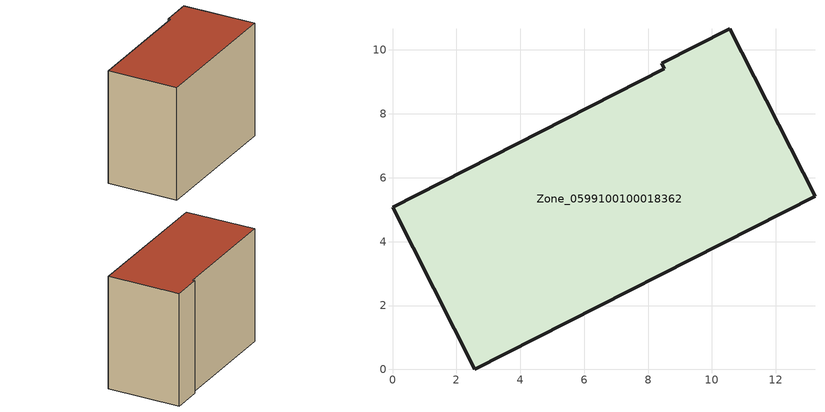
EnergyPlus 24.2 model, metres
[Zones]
Zone_0599100100018362
 floor ground (C_G): 10.55,10.67 13.23,5.41 2.57,0 0,5.07 8.51,9.41 8.43,9.59 z3.38
 wall outside (C_F): 2.57,0 13.23,5.41 10.55,10.67 8.43,9.59 8.51,9.41 0,5.07 2.57,0 z3.38:12.53
 roof outside (C_R): 13.23,5.41 10.55,10.67 8.43,9.59 8.51,9.41 0,5.07 2.57,0 z12.53
[BUILDING]
Pand.0599100100018362: North Axis=0; Terrain=City; Loads Convergence Tolerance Value=0.04; Temperature Convergence Tolerance Value=0.4; Solar Distribution=FullExterior; Maximum Number of Warmup Days=25; Minimum Number of Warmup Days=1
[Site:Location]
Rotterdam.The.Hague.AP_ZH_NLD Design_Conditions: Latitude=51.96; Longitude=4.45; Time Zone=1; Elevation=-4.5
[SITE:GROUNDTEMPERATURE:BUILDINGSURFACE]
18, 18, 18, 18, 18, 18, 18, 18, 18, 18, 18, 18
[MATERIAL] Thermal Absorptance=0.9; Solar Absorptance=0.7; Visible Absorptance=0.7
Name | Roughness | Thickness | Conductivity | Density | Specific Heat
G.TC.2015-2018 | MediumSmooth | 0.15 | 0.0428571 | 540 | 1210
F.TC.2015-2018 | Rough | 0.3 | 0.0666667 | 1920 | 840
R.TC.2015-2018 | MediumRough | 0.2 | 0.0333333 | 1500 | 1000
[CONSTRUCTION]
C_G: G.TC.2015-2018
C_F: F.TC.2015-2018
C_R: R.TC.2015-2018
[ZONE]
Zone_0599100100018362: Type=1; Multiplier=1; Ceiling Height=Autocalculate; Volume=Autocalculate; Floor Area=autocalculate; Part of Total Floor Area=Yes
[ZONEINFILTRATION:DESIGNFLOWRATE]
Infil_Zone_0599100100018362: Zone or ZoneList or Space or SpaceList=Zone_0599100100018362; Schedule=AlwaysOn; Design Flow Rate Calculation Method=Flow/Area; Flow Rate per Floor Area=0.0015; Constant Term Coefficient=1; Temperature Term Coefficient=0; Velocity Term Coefficient=0; Velocity Squared Term Coefficient=0
[HVACTEMPLATE:ZONE:IDEALLOADSAIRSYSTEM]
Zone_0599100100018362: Maximum Heating Supply Air Temperature=50; Minimum Cooling Supply Air Temperature=13; Maximum Heating Supply Air Humidity Ratio=0.0156; Minimum Cooling Supply Air Humidity Ratio=0.0077; Heating Limit=NoLimit; Cooling Limit=NoLimit; Dehumidification Control Type=ConstantSensibleHeatRatio; Cooling Sensible Heat Ratio=0.7; Dehumidification Setpoint=60; Humidification Control Type=None; Humidification Setpoint=30; Outdoor Air Method=None; Outdoor Air Flow Rate per Person=0.00944; Outdoor Air Flow Rate per Zone Floor Area=0; Outdoor Air Flow Rate per Zone=0; Demand Controlled Ventilation Type=None; Outdoor Air Economizer Type=NoEconomizer; Heat Recovery Type=None; Sensible Heat Recovery Effectiveness=0.7; Latent Heat Recovery Effectiveness=0.65
[ZONECONTROL:THERMOSTAT]
ThermostatControl_Zone_0599100100018362: Zone or ZoneList=Zone_0599100100018362; Control Type Schedule=DualSetpointControlType; Control 1=Thermostat_Zone_0599100100018362; Temperature Difference Between Cutout And Setpoint=0
[THERMOSTATSETPOINT:DUALSETPOINT]
Thermostat_Zone_0599100100018362: Heating Setpoint Temperature Schedule=HeatingSetpoint_Zone_0599100100018362; Cooling Setpoint Temperature Schedule=CoolingSetpoint_Zone_0599100100018362
[SCHEDULE:COMPACT]
HeatingSetpoint_Zone_0599100100018362: Through: 12/31, For: AllDays, Until: 24:00, 21
CoolingSetpoint_Zone_0599100100018362: Through: 12/31, For: AllDays, Until: 24:00, 24
DualSetpointControlType: Through: 12/31, For: AllDays, Until: 24:00, 4
AlwaysOn: Through: 12/31, For: AllDays, Until: 24:00, 1
